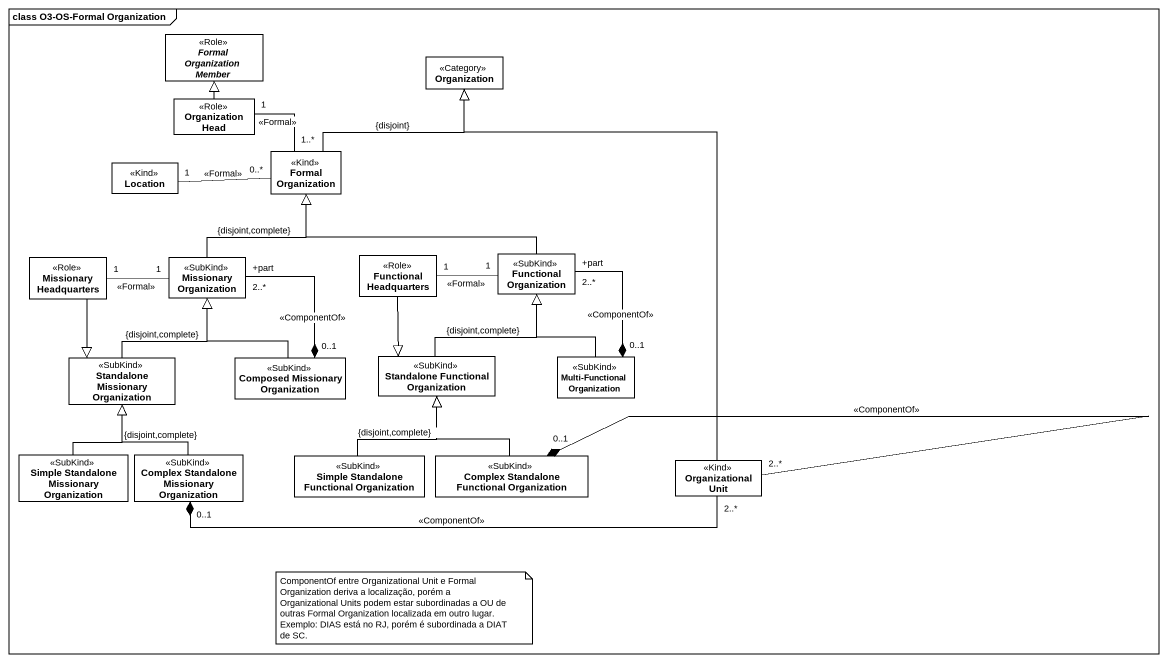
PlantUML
@startuml
mainframe class O3-OS-Formal Organization
hide circle
hide empty members
abstract class "Formal Organization Member" as Formal_Organization_Member <<Role>> #FFFFFF
class Organization <<Category>> #FFFFFF
class "Organization Head" as Organization_Head <<Role>> #FFFFFF
class "Formal Organization" as Formal_Organization <<Kind>> #FFFFFF
class Location <<Kind>> #FFFFFF
class "Missionary Headquarters" as Missionary_Headquarters <<Role>> #FFFFFF
class "Missionary Organization" as Missionary_Organization <<SubKind>> #FFFFFF
class "Functional Headquarters" as Functional_Headquarters <<Role>> #FFFFFF
class "Functional Organization" as Functional_Organization <<SubKind>> #FFFFFF
class "Standalone Missionary Organization" as Standalone_Missionary <<SubKind>> #FFFFFF
class "Composed Missionary Organization" as Composed_Missionary <<SubKind>> #FFFFFF
class "Standalone Functional Organization" as Standalone_Functional <<SubKind>> #FFFFFF
class "Multi-Functional Organization" as Multi_Functional <<SubKind>> #FFFFFF
class "Simple Standalone Missionary Organization" as Simple_Standalone <<SubKind>> #FFFFFF
class "Complex Standalone Missionary Organization" as Complex_Standalone <<SubKind>> #FFFFFF
class "Simple Standalone Functional Organization" as Simple_Standalone_2 <<SubKind>> #FFFFFF
class "Complex Standalone Functional Organization" as Complex_Standalone_2 <<SubKind>> #FFFFFF
class "Organizational Unit" as Organizational_Unit <<Kind>> #FFFFFF
Organization_Head -up-|> Formal_Organization_Member
Organization_Head "1" -- "1..*" Formal_Organization : <<Formal>>
Formal_Organization -up-|> Organization : {disjoint}
Formal_Organization "0..*" -left- "1" Location : <<Formal>>
Missionary_Headquarters "1" -right- "1" Missionary_Organization : <<Formal>>
Missionary_Headquarters --|> Standalone_Missionary
Missionary_Organization -up-|> Formal_Organization : {disjoint,complete}
Functional_Headquarters "1" -right- "1" Functional_Organization : <<Formal>>
Functional_Headquarters --|> Standalone_Functional
Functional_Organization -left-|> Formal_Organization
Standalone_Missionary -up-|> Missionary_Organization : {disjoint,complete}
Composed_Missionary -up-|> Missionary_Organization
Composed_Missionary "0..1" *-up- "+part\n2..*" Missionary_Organization : <<ComponentOf>>
Standalone_Functional -up-|> Functional_Organization : {disjoint,complete}
Multi_Functional "0..1" *-up- "+part\n2..*" Functional_Organization : <<ComponentOf>>
Multi_Functional -up-|> Functional_Organization
Simple_Standalone -up-|> Standalone_Missionary
Complex_Standalone -up-|> Standalone_Missionary : {disjoint,complete}
Complex_Standalone "0..1" *-right- "2..*" Organizational_Unit : <<ComponentOf>>
Simple_Standalone_2 -up-|> Standalone_Functional : {disjoint,complete}
Complex_Standalone_2 -up-|> Standalone_Functional
Complex_Standalone_2 "0..1" *-right- "2..*" Organizational_Unit : <<ComponentOf>>
Organizational_Unit -up-|> Organization
note as N1
  ComponentOf entre Organizational Unit e Formal Organization deriva a localização, porém a Organizational Units podem estar subordinadas a OU de outras Formal Organization localizada em outro lugar. Exemplo: DIAS está no RJ, porém é subordinada a DIAT de SC.
end note
@enduml
